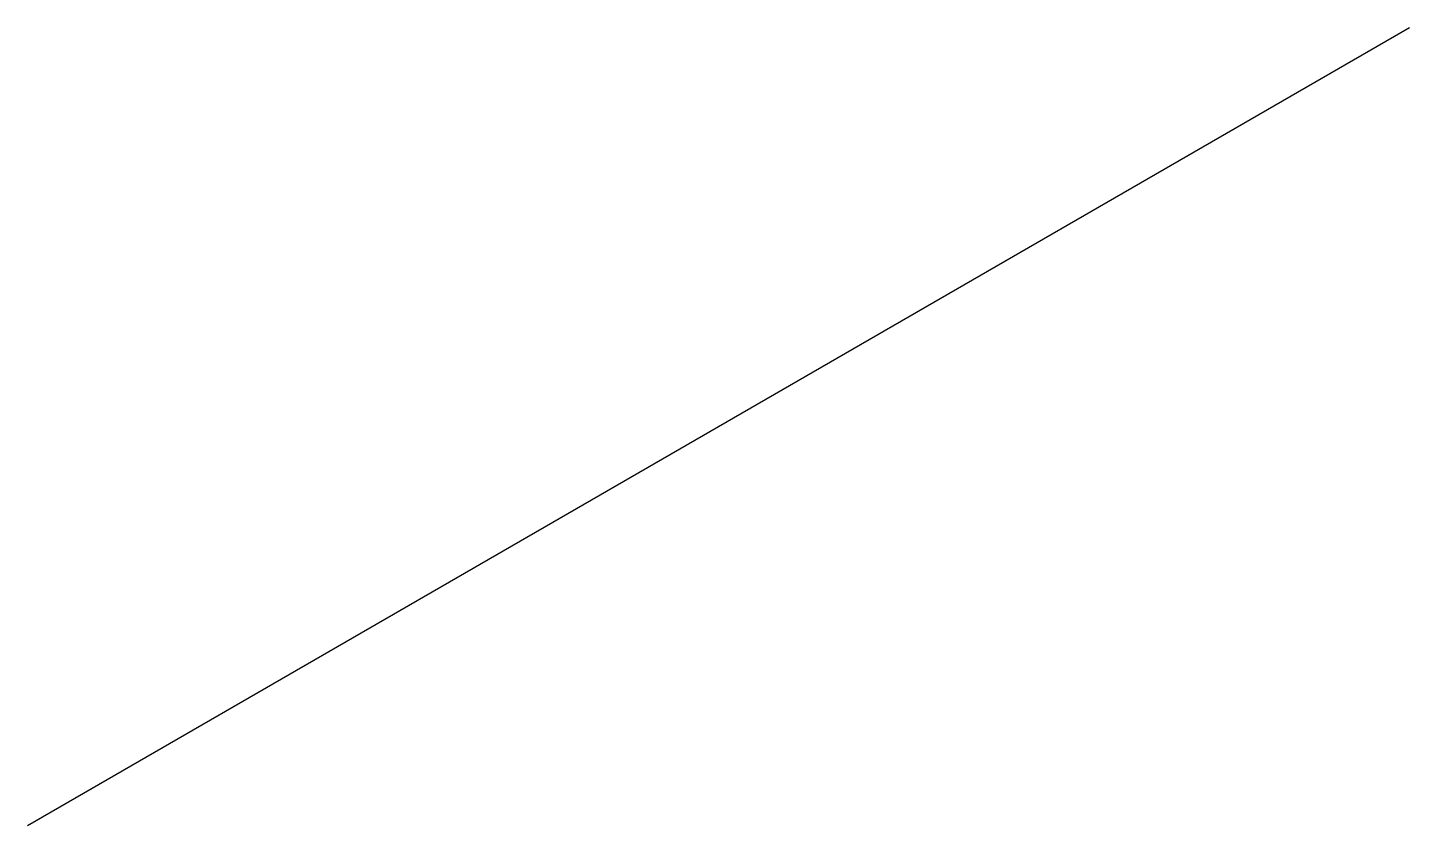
# Model space of a CAD drawing. Extents: x 105.66 to 107.39, y 60.2 to 61.2.
import ezdxf

# ---------------------------------------------------------------- set-up
doc = ezdxf.new("R2010")
doc.units = 0
doc.layers.add('GEN', color=7, linetype='Continuous')

# ---------------------------------------------------------------- blocks, each defined once
blk = doc.blocks.new('GEN_INNER')
blk.add_line((0, 0), (1, 0))
blk = doc.blocks.new('GEN_OUTER')
blk.add_blockref('GEN_INNER', (5, 2))

msp = doc.modelspace()

# ---------------------------------------------------------------- block references
at = {"layer": 'GEN', "xscale": 2, "yscale": 3, "rotation": 30}
msp.add_blockref('GEN_OUTER', (100, 50), dxfattribs=at)

doc.saveas('drawing.dxf')
